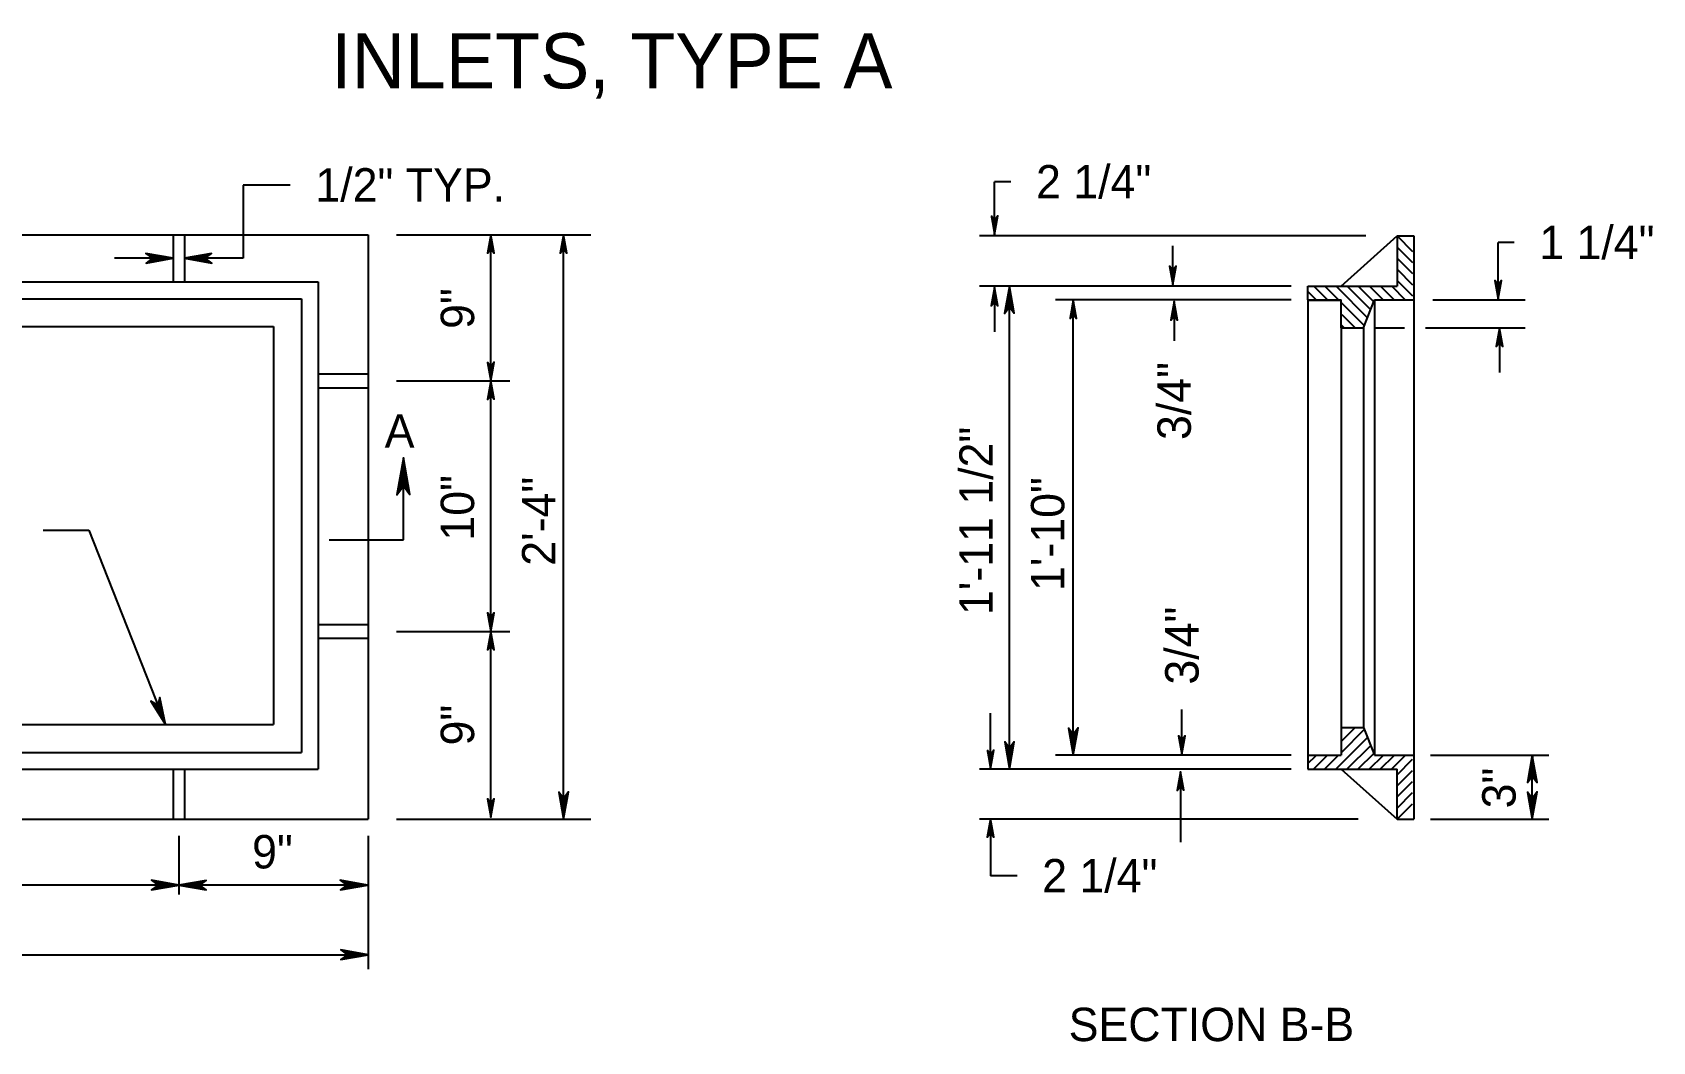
# Model space of a CAD drawing. Extents: x 0.17 to 2.79, y 0.04 to 1.76.
# Drawn here: x 1.554 to 2.072, y 1.096 to 1.419 of the extents above; entities that cross this region are included whole.
import ezdxf

# ---------------------------------------------------------------- set-up
doc = ezdxf.new("R2010")
doc.units = 0
doc.layers.add('Plan Prop Drainage Structure', color=7, linetype='Continuous')
doc.layers.add('Plan Prop DrainageStructure text', color=7, linetype='Continuous')

msp = doc.modelspace()

# ---------------------------------------------------------------- linework, layer by layer
at = {"layer": 'Plan Prop Drainage Structure'}
for p, q in [((1.3011, 1.35381), (1.6611, 1.35381)), ((1.59873, 1.35381), (1.59873, 1.33867)), ((1.60229, 1.35381), (1.60229, 1.33867)), ((1.6611, 1.35381), (1.6611, 1.16669)), ((1.97255, 1.33738), (1.99042, 1.35342)), ((1.99042, 1.35342), (1.99577, 1.35342)), ((1.99042, 1.35342), (1.99042, 1.33738)), ((1.99042, 1.35342), (1.99537, 1.34847)), ((1.99042, 1.34986), (1.99537, 1.34491)), ((1.99577, 1.35342), (1.99577, 1.16669)), ((1.99042, 1.34629), (1.99537, 1.34134)), ((1.31714, 1.33867), (1.64506, 1.33867)), ((1.64506, 1.33867), (1.64506, 1.18272)), ((1.99042, 1.34273), (1.99537, 1.33778)), ((1.99042, 1.33917), (1.99537, 1.33421)), ((1.32249, 1.33332), (1.63972, 1.33332)), ((1.63972, 1.33332), (1.63972, 1.18807)), ((1.96185, 1.33738), (1.99042, 1.33738)), ((1.96185, 1.33293), (1.96185, 1.33738)), ((1.96185, 1.33293), (1.96542, 1.33293)), ((1.96185, 1.33293), (1.96506, 1.33293)), ((1.96185, 1.33293), (1.97255, 1.33293)), ((1.96185, 1.33293), (1.96185, 1.18718)), ((1.96185, 1.33293), (1.97255, 1.33293)), ((1.96185, 1.33289), (1.97255, 1.33289)), ((1.9619, 1.3356), (1.96443, 1.33308)), ((1.96386, 1.33721), (1.96823, 1.33284)), ((1.96743, 1.33721), (1.97158, 1.33305)), ((1.97099, 1.33721), (1.98096, 1.32724)), ((1.97255, 1.32402), (1.97255, 1.33293)), ((1.97456, 1.33721), (1.98183, 1.32993)), ((1.97812, 1.33721), (1.983, 1.33233)), ((1.97967, 1.32402), (1.98324, 1.33293)), ((1.98168, 1.33721), (1.98582, 1.33308)), ((1.9832, 1.33293), (1.99577, 1.33293)), ((1.98324, 1.33293), (1.98324, 1.18718)), ((1.98525, 1.33721), (1.98938, 1.33308)), ((1.98881, 1.33721), (1.99294, 1.33308)), ((1.97247, 1.33216), (1.97982, 1.32482)), ((1.97278, 1.32829), (1.97682, 1.32425)), ((1.3314, 1.32441), (1.63081, 1.32441)), ((1.63081, 1.32441), (1.63081, 1.19698)), ((1.97255, 1.32402), (1.97967, 1.32402)), ((1.97255, 1.32402), (1.97255, 1.19609)), ((1.97264, 1.32487), (1.97326, 1.32424)), ((1.97967, 1.32402), (1.97967, 1.19609)), ((1.98309, 1.32402), (1.99278, 1.32402)), ((1.64506, 1.30926), (1.6611, 1.30926)), ((1.64506, 1.3048), (1.6611, 1.3048)), ((1.64506, 1.22906), (1.6611, 1.22906)), ((1.64506, 1.22461), (1.6611, 1.22461)), ((1.33212, 1.19698), (1.63081, 1.19698)), ((1.97099, 1.1829), (1.98096, 1.19287)), ((1.97255, 1.19609), (1.97255, 1.18718)), ((1.97255, 1.19609), (1.97967, 1.19609)), ((1.97269, 1.19173), (1.97705, 1.19609)), ((1.97271, 1.18818), (1.97994, 1.19542)), ((1.97967, 1.19609), (1.98324, 1.18718)), ((1.32249, 1.18807), (1.63972, 1.18807)), ((1.97456, 1.1829), (1.98198, 1.19033)), ((1.97812, 1.1829), (1.983, 1.18778)), ((1.31714, 1.18272), (1.64506, 1.18272)), ((1.59873, 1.18272), (1.59873, 1.16669)), ((1.60229, 1.18272), (1.60229, 1.16669)), ((1.96185, 1.18724), (1.96185, 1.18272)), ((1.96185, 1.18722), (1.97255, 1.18722)), ((1.96185, 1.18718), (1.97255, 1.18718)), ((1.96185, 1.18718), (1.97255, 1.18718)), ((1.96185, 1.18272), (1.99042, 1.18272)), ((1.9619, 1.1845), (1.96443, 1.18703)), ((1.96386, 1.1829), (1.96799, 1.18703)), ((1.96743, 1.1829), (1.97158, 1.18706)), ((1.97255, 1.18272), (1.99042, 1.16669)), ((1.98168, 1.1829), (1.98582, 1.18703)), ((1.98324, 1.18718), (1.99577, 1.18718)), ((1.98525, 1.1829), (1.98938, 1.18703)), ((1.98881, 1.1829), (1.99294, 1.18703)), ((1.99042, 1.18094), (1.99537, 1.18589)), ((1.99042, 1.16669), (1.99042, 1.18272)), ((1.99042, 1.17738), (1.99537, 1.18233)), ((1.99042, 1.17381), (1.99537, 1.17877)), ((1.99042, 1.17025), (1.99537, 1.1752)), ((1.99042, 1.16669), (1.99537, 1.17164)), ((1.3011, 1.16669), (1.6611, 1.16669)), ((1.99042, 1.16669), (1.99577, 1.16669))]:
    msp.add_line(p, q, dxfattribs=at)
at = {"layer": 'Plan Prop DrainageStructure text'}
for p, q in [((1.63617, 1.36966), (1.62107, 1.36966)), ((1.62107, 1.36966), (1.62107, 1.34624)), ((1.8616, 1.35387), (1.8616, 1.37076)), ((1.86685, 1.37076), (1.8616, 1.37076)), ((1.6702, 1.35381), (1.73239, 1.35381)), ((1.70036, 1.30703), (1.70036, 1.35381)), ((1.72363, 1.16669), (1.72363, 1.35381)), ((1.9804, 1.35342), (1.85676, 1.35342)), ((1.91865, 1.33784), (1.91865, 1.35022)), ((2.02275, 1.33323), (2.02275, 1.35133)), ((2.0279, 1.35133), (2.02275, 1.35133)), ((1.59873, 1.34624), (1.57995, 1.34624)), ((1.62107, 1.34624), (1.60229, 1.34624)), ((1.95651, 1.33738), (1.85676, 1.33738)), ((1.8616, 1.33693), (1.8616, 1.32267)), ((1.86637, 1.18272), (1.86637, 1.33738)), ((1.95651, 1.33293), (1.88114, 1.33293)), ((1.88679, 1.18718), (1.88679, 1.33293)), ((2.0019, 1.33293), (2.03141, 1.33293)), ((1.91907, 1.33237), (1.91907, 1.31978)), ((1.99952, 1.32402), (2.03141, 1.32402)), ((2.02319, 1.3239), (2.02319, 1.30964)), ((1.6702, 1.30703), (1.70643, 1.30703)), ((1.70036, 1.22683), (1.70036, 1.30703)), ((1.6724, 1.25617), (1.6724, 1.2824)), ((1.55713, 1.25921), (1.57169, 1.25921)), ((1.57169, 1.25921), (1.5962, 1.19698)), ((1.64865, 1.25617), (1.6724, 1.25617)), ((1.6702, 1.22683), (1.70643, 1.22683)), ((1.70036, 1.1673), (1.70036, 1.22683)), ((1.86031, 1.18283), (1.86031, 1.20066)), ((1.92154, 1.1875), (1.92154, 1.20176)), ((1.95651, 1.18272), (1.85676, 1.18272)), ((1.95651, 1.18718), (1.88114, 1.18718)), ((2.00111, 1.18718), (2.039, 1.18718)), ((2.03371, 1.16669), (2.03371, 1.18718)), ((1.92111, 1.18185), (1.92111, 1.15936)), ((1.86031, 1.16683), (1.86031, 1.1486)), ((1.6702, 1.16669), (1.73239, 1.16669)), ((1.97796, 1.16669), (1.85676, 1.16669)), ((2.00111, 1.16669), (2.039, 1.16669)), ((1.60051, 1.16142), (1.60051, 1.1426)), ((1.6611, 1.16142), (1.6611, 1.11869)), ((1.86881, 1.1486), (1.86031, 1.1486)), ((1.60051, 1.1456), (1.4811, 1.1456)), ((1.66094, 1.1456), (1.60051, 1.1456)), ((1.3011, 1.1233), (1.6611, 1.1233))]:
    msp.add_line(p, q, dxfattribs=at)
for points in [[(1.8616, 1.35387), (1.86264, 1.3598), (1.8616, 1.35838), (1.86057, 1.35977), (1.8616, 1.35387), (1.86159, 1.35426), (1.86257, 1.35963), (1.86158, 1.35827), (1.86065, 1.35953), (1.86157, 1.35447), (1.8616, 1.35467), (1.86241, 1.35927), (1.86158, 1.35824), (1.86078, 1.3593), (1.8616, 1.35476), (1.86157, 1.35496), (1.86229, 1.35898), (1.8616, 1.3582), (1.86087, 1.35899), (1.86157, 1.35553), (1.86157, 1.35587), (1.86214, 1.35868), (1.86161, 1.35813), (1.86102, 1.35872), (1.8616, 1.35593), (1.86161, 1.35624), (1.86198, 1.35836), (1.86157, 1.35795), (1.86116, 1.35839), (1.8616, 1.35653), (1.86163, 1.35683), (1.86187, 1.3581), (1.86158, 1.35789), (1.86127, 1.35824), (1.8616, 1.35699), (1.86179, 1.35782), (1.86157, 1.3577), (1.86134, 1.35806), (1.86157, 1.3572), (1.8617, 1.35774), (1.86152, 1.35751), (1.86142, 1.35777), (1.86158, 1.35751), (1.86161, 1.35765)], [(1.70036, 1.35381), (1.69931, 1.34789), (1.70036, 1.3493), (1.70139, 1.34792), (1.70036, 1.35381), (1.70037, 1.35342), (1.69939, 1.34805), (1.70038, 1.34941), (1.70131, 1.34816), (1.70039, 1.35321), (1.70036, 1.35301), (1.69954, 1.34841), (1.70037, 1.34944), (1.70118, 1.34838), (1.70036, 1.35292), (1.70039, 1.35272), (1.69967, 1.3487), (1.70036, 1.34948), (1.70109, 1.34869), (1.70039, 1.35215), (1.70039, 1.35182), (1.69982, 1.349), (1.70035, 1.34955), (1.70094, 1.34896), (1.70036, 1.35176), (1.70034, 1.35144), (1.69998, 1.34932), (1.70039, 1.34973), (1.7008, 1.34929), (1.70036, 1.35115), (1.70033, 1.35085), (1.70009, 1.34958), (1.70038, 1.34979), (1.70069, 1.34944), (1.70036, 1.3507), (1.70016, 1.34987), (1.70039, 1.34999), (1.70062, 1.34962), (1.70039, 1.35049), (1.70026, 1.34994), (1.70044, 1.35017), (1.70054, 1.34991), (1.70038, 1.35017), (1.70035, 1.35003)], [(1.72363, 1.35381), (1.72259, 1.34789), (1.72363, 1.3493), (1.72467, 1.34792), (1.72363, 1.35381), (1.72364, 1.35342), (1.72266, 1.34805), (1.72365, 1.34941), (1.72458, 1.34816), (1.72366, 1.35321), (1.72363, 1.35301), (1.72282, 1.34841), (1.72365, 1.34944), (1.72445, 1.34838), (1.72363, 1.35292), (1.72366, 1.35272), (1.72294, 1.3487), (1.72363, 1.34948), (1.72436, 1.34869), (1.72366, 1.35215), (1.72366, 1.35182), (1.72309, 1.349), (1.72362, 1.34955), (1.72421, 1.34896), (1.72363, 1.35176), (1.72361, 1.35144), (1.72325, 1.34932), (1.72366, 1.34973), (1.72407, 1.34929), (1.72363, 1.35115), (1.7236, 1.35085), (1.72336, 1.34958), (1.72365, 1.34979), (1.72396, 1.34944), (1.72363, 1.3507), (1.72344, 1.34987), (1.72366, 1.34999), (1.72389, 1.34962), (1.72366, 1.35049), (1.72353, 1.34994), (1.72371, 1.35017), (1.72381, 1.34991), (1.72365, 1.35017), (1.72362, 1.35003)], [(1.59873, 1.34624), (1.58997, 1.34779), (1.59206, 1.34624), (1.59002, 1.34472), (1.59873, 1.34624), (1.59815, 1.34622), (1.59022, 1.34767), (1.59223, 1.34622), (1.59037, 1.34484), (1.59783, 1.3462), (1.59754, 1.34624), (1.59075, 1.34745), (1.59227, 1.34622), (1.59071, 1.34503), (1.59741, 1.34624), (1.59712, 1.3462), (1.59118, 1.34727), (1.59233, 1.34624), (1.59116, 1.34517), (1.59627, 1.3462), (1.59578, 1.3462), (1.59162, 1.34705), (1.59243, 1.34626), (1.59156, 1.34539), (1.59569, 1.34624), (1.59522, 1.34627), (1.5921, 1.3468), (1.5927, 1.3462), (1.59204, 1.3456), (1.59479, 1.34624), (1.59435, 1.34628), (1.59247, 1.34664), (1.59278, 1.34622), (1.59227, 1.34575), (1.59412, 1.34624), (1.5929, 1.34653), (1.59307, 1.3462), (1.59254, 1.34586), (1.59381, 1.3462), (1.59301, 1.3464), (1.59335, 1.34613), (1.59296, 1.34597), (1.59335, 1.34622), (1.59314, 1.34626)], [(1.60229, 1.34624), (1.61105, 1.34469), (1.60895, 1.34624), (1.611, 1.34776), (1.60229, 1.34624), (1.60287, 1.34626), (1.6108, 1.34481), (1.60879, 1.34626), (1.61065, 1.34764), (1.60319, 1.34628), (1.60348, 1.34624), (1.61027, 1.34503), (1.60875, 1.34626), (1.61031, 1.34745), (1.60361, 1.34624), (1.6039, 1.34628), (1.60984, 1.34521), (1.60868, 1.34624), (1.60986, 1.34731), (1.60475, 1.34628), (1.60524, 1.34628), (1.6094, 1.34543), (1.60859, 1.34621), (1.60946, 1.34708), (1.60533, 1.34624), (1.6058, 1.34621), (1.60892, 1.34568), (1.60832, 1.34628), (1.60897, 1.34688), (1.60623, 1.34624), (1.60667, 1.3462), (1.60854, 1.34584), (1.60824, 1.34626), (1.60875, 1.34673), (1.6069, 1.34624), (1.60812, 1.34595), (1.60794, 1.34628), (1.60848, 1.34662), (1.6072, 1.34628), (1.60801, 1.34608), (1.60767, 1.34635), (1.60806, 1.3465), (1.60767, 1.34626), (1.60787, 1.34621)], [(1.91865, 1.33784), (1.91969, 1.34377), (1.91865, 1.34236), (1.91761, 1.34374), (1.91865, 1.33784), (1.91864, 1.33824), (1.91962, 1.3436), (1.91863, 1.34224), (1.91769, 1.3435), (1.91862, 1.33845), (1.91865, 1.33865), (1.91946, 1.34324), (1.91863, 1.34221), (1.91783, 1.34327), (1.91865, 1.33874), (1.91862, 1.33893), (1.91934, 1.34295), (1.91865, 1.34217), (1.91792, 1.34297), (1.91862, 1.33951), (1.91862, 1.33984), (1.91919, 1.34266), (1.91866, 1.34211), (1.91807, 1.3427), (1.91865, 1.3399), (1.91866, 1.34022), (1.91903, 1.34233), (1.91862, 1.34193), (1.91821, 1.34237), (1.91865, 1.34051), (1.91868, 1.34081), (1.91892, 1.34208), (1.91863, 1.34187), (1.91832, 1.34221), (1.91865, 1.34096), (1.91884, 1.34179), (1.91862, 1.34167), (1.91839, 1.34203), (1.91862, 1.34117), (1.91875, 1.34171), (1.91857, 1.34149), (1.91847, 1.34175), (1.91863, 1.34149), (1.91866, 1.34162)], [(2.02275, 1.33323), (2.0238, 1.33916), (2.02275, 1.33775), (2.02172, 1.33913), (2.02275, 1.33323), (2.02274, 1.33363), (2.02372, 1.339), (2.02274, 1.33764), (2.0218, 1.33889), (2.02272, 1.33384), (2.02275, 1.33404), (2.02357, 1.33864), (2.02274, 1.33761), (2.02194, 1.33867), (2.02275, 1.33413), (2.02272, 1.33433), (2.02345, 1.33835), (2.02275, 1.33756), (2.02203, 1.33836), (2.02272, 1.3349), (2.02272, 1.33523), (2.0233, 1.33805), (2.02277, 1.3375), (2.02218, 1.33809), (2.02275, 1.33529), (2.02277, 1.33561), (2.02313, 1.33773), (2.02272, 1.33732), (2.02232, 1.33776), (2.02275, 1.3359), (2.02278, 1.3362), (2.02303, 1.33747), (2.02274, 1.33726), (2.02242, 1.33761), (2.02275, 1.33635), (2.02295, 1.33718), (2.02272, 1.33706), (2.0225, 1.33743), (2.02272, 1.33656), (2.02286, 1.33711), (2.02268, 1.33688), (2.02257, 1.33714), (2.02274, 1.33688), (2.02277, 1.33702)], [(1.8616, 1.33693), (1.86055, 1.331), (1.8616, 1.33241), (1.86263, 1.33103), (1.8616, 1.33693), (1.86161, 1.33653), (1.86063, 1.33116), (1.86161, 1.33253), (1.86255, 1.33127), (1.86163, 1.33632), (1.8616, 1.33612), (1.86078, 1.33152), (1.86161, 1.33256), (1.86241, 1.33149), (1.8616, 1.33603), (1.86163, 1.33584), (1.8609, 1.33182), (1.8616, 1.3326), (1.86232, 1.3318), (1.86163, 1.33526), (1.86163, 1.33493), (1.86105, 1.33211), (1.86158, 1.33266), (1.86217, 1.33207), (1.8616, 1.33487), (1.86158, 1.33455), (1.86122, 1.33244), (1.86163, 1.33284), (1.86203, 1.3324), (1.8616, 1.33426), (1.86157, 1.33396), (1.86132, 1.33269), (1.86161, 1.3329), (1.86192, 1.33256), (1.8616, 1.33381), (1.8614, 1.33298), (1.86163, 1.3331), (1.86185, 1.33274), (1.86163, 1.3336), (1.86149, 1.33306), (1.86167, 1.33328), (1.86178, 1.33302), (1.86161, 1.33328), (1.86158, 1.33315)], [(1.86637, 1.33738), (1.86482, 1.32863), (1.86637, 1.33072), (1.86789, 1.32867), (1.86637, 1.33738), (1.86638, 1.3368), (1.86493, 1.32887), (1.86638, 1.33088), (1.86777, 1.32903), (1.86641, 1.33649), (1.86637, 1.3362), (1.86516, 1.3294), (1.86638, 1.33093), (1.86757, 1.32936), (1.86636, 1.33606), (1.86641, 1.33577), (1.86534, 1.32984), (1.86636, 1.33099), (1.86743, 1.32981), (1.86641, 1.33493), (1.86641, 1.33443), (1.86556, 1.33028), (1.86634, 1.33108), (1.86721, 1.33021), (1.86637, 1.33434), (1.86634, 1.33388), (1.8658, 1.33075), (1.86641, 1.33135), (1.86701, 1.3307), (1.86637, 1.33345), (1.86632, 1.33301), (1.86596, 1.33113), (1.86638, 1.33144), (1.86685, 1.33093), (1.86636, 1.33278), (1.86607, 1.33155), (1.86641, 1.33173), (1.86674, 1.33119), (1.86641, 1.33247), (1.86621, 1.33167), (1.86647, 1.332), (1.86663, 1.33162), (1.86638, 1.332), (1.86634, 1.3318)], [(1.88679, 1.33293), (1.88574, 1.327), (1.88679, 1.32841), (1.88782, 1.32703), (1.88679, 1.33293), (1.8868, 1.33253), (1.88582, 1.32717), (1.8868, 1.32853), (1.88774, 1.32727), (1.88682, 1.33232), (1.88679, 1.33212), (1.88597, 1.32752), (1.8868, 1.32856), (1.88761, 1.3275), (1.88679, 1.33203), (1.88682, 1.33184), (1.88609, 1.32782), (1.88679, 1.3286), (1.88751, 1.3278), (1.88682, 1.33126), (1.88682, 1.33093), (1.88624, 1.32812), (1.88677, 1.32866), (1.88736, 1.32807), (1.88679, 1.33087), (1.88677, 1.33055), (1.88641, 1.32844), (1.88682, 1.32884), (1.88723, 1.3284), (1.88679, 1.33026), (1.88676, 1.32996), (1.88652, 1.32869), (1.8868, 1.3289), (1.88712, 1.32856), (1.88679, 1.32981), (1.88659, 1.32898), (1.88682, 1.3291), (1.88705, 1.32874), (1.88682, 1.3296), (1.88668, 1.32906), (1.88686, 1.32928), (1.88697, 1.32902), (1.8868, 1.32928), (1.88677, 1.32915)], [(1.91907, 1.33237), (1.91802, 1.32644), (1.91907, 1.32785), (1.9201, 1.32647), (1.91907, 1.33237), (1.91908, 1.33197), (1.9181, 1.3266), (1.91908, 1.32797), (1.92002, 1.32671), (1.9191, 1.33176), (1.91907, 1.33156), (1.91825, 1.32696), (1.91908, 1.328), (1.91988, 1.32694), (1.91907, 1.33147), (1.9191, 1.33128), (1.91837, 1.32726), (1.91907, 1.32804), (1.91979, 1.32724), (1.9191, 1.3307), (1.9191, 1.33037), (1.91852, 1.32755), (1.91905, 1.3281), (1.91964, 1.32751), (1.91907, 1.33031), (1.91905, 1.32999), (1.91869, 1.32788), (1.9191, 1.32828), (1.9195, 1.32784), (1.91907, 1.3297), (1.91904, 1.3294), (1.91879, 1.32813), (1.91908, 1.32834), (1.9194, 1.32799), (1.91907, 1.32925), (1.91887, 1.32842), (1.9191, 1.32854), (1.91932, 1.32818), (1.9191, 1.32904), (1.91896, 1.3285), (1.91914, 1.32872), (1.91925, 1.32846), (1.91908, 1.32872), (1.91905, 1.32859)], [(2.02319, 1.3239), (2.02214, 1.31797), (2.02319, 1.31938), (2.02422, 1.318), (2.02319, 1.3239), (2.0232, 1.3235), (2.02222, 1.31813), (2.0232, 1.31949), (2.02414, 1.31824), (2.02322, 1.32329), (2.02319, 1.32309), (2.02237, 1.31849), (2.0232, 1.31952), (2.024, 1.31846), (2.02319, 1.323), (2.02322, 1.32281), (2.02249, 1.31878), (2.02319, 1.31957), (2.02391, 1.31877), (2.02322, 1.32223), (2.02322, 1.3219), (2.02264, 1.31908), (2.02317, 1.31963), (2.02376, 1.31904), (2.02319, 1.32184), (2.02317, 1.32152), (2.02281, 1.31941), (2.02322, 1.31981), (2.02362, 1.31937), (2.02319, 1.32123), (2.02316, 1.32093), (2.02291, 1.31966), (2.0232, 1.31987), (2.02352, 1.31952), (2.02319, 1.32078), (2.02299, 1.31995), (2.02322, 1.32007), (2.02344, 1.3197), (2.02322, 1.32057), (2.02308, 1.32002), (2.02326, 1.32025), (2.02337, 1.31999), (2.0232, 1.32025), (2.02317, 1.32011)], [(1.70036, 1.30703), (1.70141, 1.31296), (1.70036, 1.31154), (1.69933, 1.31293), (1.70036, 1.30703), (1.70035, 1.30743), (1.70133, 1.31279), (1.70035, 1.31143), (1.69941, 1.31269), (1.70033, 1.30764), (1.70036, 1.30784), (1.70118, 1.31243), (1.70035, 1.3114), (1.69955, 1.31246), (1.70036, 1.30793), (1.70033, 1.30812), (1.70106, 1.31214), (1.70036, 1.31136), (1.69964, 1.31216), (1.70033, 1.3087), (1.70033, 1.30903), (1.70091, 1.31184), (1.70038, 1.3113), (1.69979, 1.31189), (1.70036, 1.30909), (1.70038, 1.30941), (1.70074, 1.31152), (1.70033, 1.31112), (1.69993, 1.31156), (1.70036, 1.3097), (1.70039, 1.31), (1.70064, 1.31127), (1.70035, 1.31106), (1.70003, 1.3114), (1.70036, 1.31015), (1.70056, 1.31098), (1.70033, 1.31086), (1.70011, 1.31122), (1.70033, 1.31036), (1.70047, 1.3109), (1.70029, 1.31067), (1.70018, 1.31094), (1.70035, 1.31068), (1.70038, 1.31081)], [(1.70036, 1.30703), (1.69931, 1.3011), (1.70036, 1.30252), (1.70139, 1.30114), (1.70036, 1.30703), (1.70037, 1.30664), (1.69939, 1.30127), (1.70038, 1.30263), (1.70131, 1.30137), (1.70039, 1.30643), (1.70036, 1.30623), (1.69954, 1.30163), (1.70037, 1.30266), (1.70118, 1.3016), (1.70036, 1.30614), (1.70039, 1.30594), (1.69967, 1.30192), (1.70036, 1.3027), (1.70109, 1.3019), (1.70039, 1.30537), (1.70039, 1.30503), (1.69982, 1.30222), (1.70035, 1.30277), (1.70094, 1.30218), (1.70036, 1.30497), (1.70034, 1.30466), (1.69998, 1.30254), (1.70039, 1.30295), (1.7008, 1.30251), (1.70036, 1.30437), (1.70033, 1.30407), (1.70009, 1.3028), (1.70038, 1.30301), (1.70069, 1.30266), (1.70036, 1.30391), (1.70016, 1.30308), (1.70039, 1.3032), (1.70062, 1.30284), (1.70039, 1.30371), (1.70026, 1.30316), (1.70044, 1.30339), (1.70054, 1.30313), (1.70038, 1.30339), (1.70035, 1.30325)], [(1.6724, 1.2824), (1.6703, 1.27055), (1.6724, 1.27338), (1.67446, 1.27061), (1.6724, 1.2824), (1.67242, 1.28162), (1.67046, 1.27088), (1.67242, 1.2736), (1.6743, 1.27109), (1.67246, 1.28119), (1.6724, 1.2808), (1.67076, 1.2716), (1.67242, 1.27366), (1.67403, 1.27154), (1.67239, 1.28062), (1.67246, 1.28022), (1.671, 1.27218), (1.67239, 1.27375), (1.67384, 1.27215), (1.67246, 1.27908), (1.67246, 1.27841), (1.6713, 1.27278), (1.67236, 1.27387), (1.67354, 1.2727), (1.6724, 1.27829), (1.67236, 1.27766), (1.67163, 1.27342), (1.67246, 1.27424), (1.67327, 1.27336), (1.6724, 1.27708), (1.67234, 1.27648), (1.67185, 1.27393), (1.67242, 1.27435), (1.67305, 1.27366), (1.67239, 1.27617), (1.672, 1.27451), (1.67246, 1.27475), (1.67291, 1.27402), (1.67246, 1.27575), (1.67218, 1.27466), (1.67254, 1.27512), (1.67276, 1.2746), (1.67242, 1.27512), (1.67236, 1.27484)], [(1.70036, 1.22683), (1.70141, 1.23276), (1.70036, 1.23135), (1.69933, 1.23273), (1.70036, 1.22683), (1.70035, 1.22723), (1.70133, 1.2326), (1.70035, 1.23124), (1.69941, 1.23249), (1.70033, 1.22744), (1.70036, 1.22764), (1.70118, 1.23224), (1.70035, 1.2312), (1.69955, 1.23227), (1.70036, 1.22773), (1.70033, 1.22792), (1.70106, 1.23194), (1.70036, 1.23116), (1.69964, 1.23196), (1.70033, 1.2285), (1.70033, 1.22883), (1.70091, 1.23165), (1.70038, 1.2311), (1.69979, 1.23169), (1.70036, 1.22889), (1.70038, 1.22921), (1.70074, 1.23132), (1.70033, 1.23092), (1.69993, 1.23136), (1.70036, 1.2295), (1.70039, 1.2298), (1.70064, 1.23107), (1.70035, 1.23086), (1.70003, 1.2312), (1.70036, 1.22995), (1.70056, 1.23078), (1.70033, 1.23066), (1.70011, 1.23103), (1.70033, 1.23016), (1.70047, 1.2307), (1.70029, 1.23048), (1.70018, 1.23074), (1.70035, 1.23048), (1.70038, 1.23061)], [(1.70036, 1.22683), (1.69931, 1.22091), (1.70036, 1.22232), (1.70139, 1.22094), (1.70036, 1.22683), (1.70037, 1.22644), (1.69939, 1.22107), (1.70038, 1.22243), (1.70131, 1.22118), (1.70039, 1.22623), (1.70036, 1.22603), (1.69954, 1.22143), (1.70037, 1.22246), (1.70118, 1.2214), (1.70036, 1.22594), (1.70039, 1.22574), (1.69967, 1.22172), (1.70036, 1.22251), (1.70109, 1.22171), (1.70039, 1.22517), (1.70039, 1.22483), (1.69982, 1.22202), (1.70035, 1.22257), (1.70094, 1.22198), (1.70036, 1.22478), (1.70034, 1.22446), (1.69998, 1.22234), (1.70039, 1.22275), (1.7008, 1.22231), (1.70036, 1.22417), (1.70033, 1.22387), (1.70009, 1.2226), (1.70038, 1.22281), (1.70069, 1.22246), (1.70036, 1.22371), (1.70016, 1.22289), (1.70039, 1.22301), (1.70062, 1.22264), (1.70039, 1.22351), (1.70026, 1.22296), (1.70044, 1.22319), (1.70054, 1.22293), (1.70038, 1.22319), (1.70035, 1.22305)], [(1.5962, 1.19698), (1.59443, 1.2057), (1.59376, 1.20318), (1.59159, 1.20453), (1.5962, 1.19698), (1.59597, 1.19752), (1.59442, 1.20543), (1.5938, 1.20302), (1.59183, 1.20424), (1.59583, 1.1978), (1.59577, 1.19809), (1.5944, 1.20485), (1.59382, 1.20298), (1.59214, 1.204), (1.59572, 1.19821), (1.59557, 1.19847), (1.59439, 1.20438), (1.59386, 1.20293), (1.59243, 1.20364), (1.59526, 1.19925), (1.59508, 1.19971), (1.59435, 1.20389), (1.59392, 1.20285), (1.59279, 1.20334), (1.59509, 1.19981), (1.59494, 1.20025), (1.59429, 1.20336), (1.59395, 1.20258), (1.59315, 1.20296), (1.59476, 1.20064), (1.59464, 1.20107), (1.59428, 1.20295), (1.59401, 1.20251), (1.59338, 1.20281), (1.59451, 1.20127), (1.59434, 1.20251), (1.59409, 1.20223), (1.59358, 1.2026), (1.59436, 1.20154), (1.59425, 1.20236), (1.59413, 1.20195), (1.59384, 1.20225), (1.59421, 1.20198), (1.59418, 1.20219)], [(1.88679, 1.18718), (1.88834, 1.19593), (1.88679, 1.19384), (1.88527, 1.19589), (1.88679, 1.18718), (1.88677, 1.18776), (1.88822, 1.19569), (1.88677, 1.19368), (1.88539, 1.19554), (1.88675, 1.18807), (1.88679, 1.18837), (1.888, 1.19516), (1.88677, 1.19363), (1.88558, 1.1952), (1.88679, 1.1885), (1.88675, 1.18879), (1.88782, 1.19473), (1.88679, 1.19357), (1.88572, 1.19475), (1.88675, 1.18964), (1.88675, 1.19013), (1.8876, 1.19429), (1.88682, 1.19348), (1.88595, 1.19435), (1.88679, 1.19022), (1.88682, 1.19068), (1.88735, 1.19381), (1.88675, 1.19321), (1.88615, 1.19386), (1.88679, 1.19111), (1.88684, 1.19156), (1.88719, 1.19343), (1.88677, 1.19312), (1.8863, 1.19364), (1.88679, 1.19178), (1.88708, 1.19301), (1.88675, 1.19283), (1.88641, 1.19337), (1.88675, 1.19209), (1.88695, 1.1929), (1.88668, 1.19256), (1.88653, 1.19295), (1.88677, 1.19256), (1.88682, 1.19276)], [(1.92154, 1.1875), (1.92259, 1.19343), (1.92154, 1.19201), (1.92051, 1.1934), (1.92154, 1.1875), (1.92153, 1.18789), (1.92251, 1.19326), (1.92153, 1.1919), (1.92059, 1.19316), (1.92151, 1.1881), (1.92154, 1.1883), (1.92236, 1.1929), (1.92153, 1.19187), (1.92072, 1.19293), (1.92154, 1.18839), (1.92151, 1.18859), (1.92224, 1.19261), (1.92154, 1.19183), (1.92082, 1.19263), (1.92151, 1.18916), (1.92151, 1.1895), (1.92209, 1.19231), (1.92156, 1.19176), (1.92097, 1.19235), (1.92154, 1.18956), (1.92156, 1.18987), (1.92192, 1.19199), (1.92151, 1.19158), (1.9211, 1.19202), (1.92154, 1.19016), (1.92157, 1.19046), (1.92181, 1.19173), (1.92153, 1.19152), (1.92121, 1.19187), (1.92154, 1.19062), (1.92174, 1.19145), (1.92151, 1.19133), (1.92128, 1.19169), (1.92151, 1.19083), (1.92165, 1.19137), (1.92147, 1.19114), (1.92136, 1.1914), (1.92153, 1.19114), (1.92156, 1.19128)], [(1.86031, 1.18283), (1.86136, 1.18876), (1.86031, 1.18735), (1.85928, 1.18873), (1.86031, 1.18283), (1.8603, 1.18323), (1.86128, 1.1886), (1.8603, 1.18723), (1.85936, 1.18849), (1.86028, 1.18344), (1.86031, 1.18364), (1.86112, 1.18824), (1.8603, 1.1872), (1.85949, 1.18827), (1.86031, 1.18373), (1.86028, 1.18392), (1.861, 1.18795), (1.86031, 1.18716), (1.85959, 1.18796), (1.86028, 1.1845), (1.86028, 1.18483), (1.86085, 1.18765), (1.86032, 1.1871), (1.85973, 1.18769), (1.86031, 1.18489), (1.86033, 1.18521), (1.86069, 1.18732), (1.86028, 1.18692), (1.85987, 1.18736), (1.86031, 1.1855), (1.86034, 1.1858), (1.86058, 1.18707), (1.8603, 1.18686), (1.85998, 1.1872), (1.86031, 1.18595), (1.8605, 1.18678), (1.86028, 1.18666), (1.86005, 1.18702), (1.86028, 1.18616), (1.86041, 1.1867), (1.86023, 1.18648), (1.86013, 1.18674), (1.8603, 1.18648), (1.86032, 1.18661)], [(1.86637, 1.18272), (1.86791, 1.19148), (1.86637, 1.18939), (1.86484, 1.19143), (1.86637, 1.18272), (1.86635, 1.18331), (1.8678, 1.19123), (1.86635, 1.18922), (1.86496, 1.19108), (1.86632, 1.18362), (1.86637, 1.18391), (1.86757, 1.1907), (1.86635, 1.18918), (1.86516, 1.19075), (1.86637, 1.18404), (1.86632, 1.18434), (1.86739, 1.19027), (1.86637, 1.18912), (1.8653, 1.1903), (1.86632, 1.18518), (1.86632, 1.18567), (1.86717, 1.18983), (1.86639, 1.18902), (1.86552, 1.18989), (1.86637, 1.18576), (1.86639, 1.18623), (1.86693, 1.18936), (1.86632, 1.18875), (1.86572, 1.18941), (1.86637, 1.18666), (1.86641, 1.1871), (1.86677, 1.18898), (1.86635, 1.18867), (1.86588, 1.18918), (1.86637, 1.18733), (1.86666, 1.18855), (1.86632, 1.18838), (1.86599, 1.18891), (1.86632, 1.18764), (1.86652, 1.18844), (1.86626, 1.1881), (1.8661, 1.18849), (1.86635, 1.18811), (1.86639, 1.18831)], [(2.03371, 1.18718), (2.03216, 1.17842), (2.03371, 1.18052), (2.03523, 1.17847), (2.03371, 1.18718), (2.03372, 1.1866), (2.03228, 1.17867), (2.03373, 1.18068), (2.03511, 1.17882), (2.03375, 1.18628), (2.03371, 1.18599), (2.0325, 1.1792), (2.03373, 1.18073), (2.03491, 1.17916), (2.03371, 1.18586), (2.03375, 1.18557), (2.03268, 1.17963), (2.03371, 1.18079), (2.03478, 1.17961), (2.03375, 1.18472), (2.03375, 1.18423), (2.0329, 1.18007), (2.03368, 1.18088), (2.03455, 1.18001), (2.03371, 1.18414), (2.03368, 1.18367), (2.03315, 1.18055), (2.03375, 1.18115), (2.03435, 1.1805), (2.03371, 1.18324), (2.03366, 1.1828), (2.03331, 1.18093), (2.03373, 1.18124), (2.03419, 1.18072), (2.03371, 1.18258), (2.03342, 1.18135), (2.03375, 1.18153), (2.03409, 1.18099), (2.03375, 1.18227), (2.03355, 1.18146), (2.03382, 1.1818), (2.03397, 1.18141), (2.03373, 1.1818), (2.03368, 1.1816)], [(1.92111, 1.18185), (1.92006, 1.17592), (1.92111, 1.17734), (1.92214, 1.17596), (1.92111, 1.18185), (1.92112, 1.18146), (1.92014, 1.17609), (1.92112, 1.17745), (1.92206, 1.17619), (1.92114, 1.18125), (1.92111, 1.18105), (1.92029, 1.17645), (1.92112, 1.17748), (1.92192, 1.17642), (1.92111, 1.18096), (1.92114, 1.18076), (1.92041, 1.17674), (1.92111, 1.17752), (1.92183, 1.17673), (1.92114, 1.18019), (1.92114, 1.17985), (1.92056, 1.17704), (1.92109, 1.17759), (1.92168, 1.177), (1.92111, 1.17979), (1.92109, 1.17948), (1.92073, 1.17736), (1.92114, 1.17777), (1.92154, 1.17733), (1.92111, 1.17919), (1.92108, 1.17889), (1.92083, 1.17762), (1.92112, 1.17783), (1.92144, 1.17748), (1.92111, 1.17873), (1.92091, 1.17791), (1.92114, 1.17802), (1.92136, 1.17766), (1.92114, 1.17852), (1.921, 1.17798), (1.92118, 1.17821), (1.92129, 1.17795), (1.92112, 1.17821), (1.92109, 1.17807)], [(1.70036, 1.1673), (1.70141, 1.17323), (1.70036, 1.17181), (1.69933, 1.1732), (1.70036, 1.1673), (1.70035, 1.1677), (1.70133, 1.17306), (1.70035, 1.1717), (1.69941, 1.17296), (1.70033, 1.16791), (1.70036, 1.16811), (1.70118, 1.1727), (1.70035, 1.17167), (1.69955, 1.17273), (1.70036, 1.1682), (1.70033, 1.16839), (1.70106, 1.17241), (1.70036, 1.17163), (1.69964, 1.17243), (1.70033, 1.16897), (1.70033, 1.1693), (1.70091, 1.17211), (1.70038, 1.17157), (1.69979, 1.17216), (1.70036, 1.16936), (1.70038, 1.16968), (1.70074, 1.17179), (1.70033, 1.17139), (1.69993, 1.17183), (1.70036, 1.16997), (1.70039, 1.17027), (1.70064, 1.17154), (1.70035, 1.17133), (1.70003, 1.17167), (1.70036, 1.17042), (1.70056, 1.17125), (1.70033, 1.17113), (1.70011, 1.17149), (1.70033, 1.17063), (1.70047, 1.17117), (1.70029, 1.17095), (1.70018, 1.17121), (1.70035, 1.17095), (1.70038, 1.17108)], [(1.72363, 1.16669), (1.72518, 1.17544), (1.72363, 1.17335), (1.72211, 1.1754), (1.72363, 1.16669), (1.72362, 1.16727), (1.72507, 1.1752), (1.72361, 1.17319), (1.72223, 1.17504), (1.72359, 1.16758), (1.72363, 1.16787), (1.72484, 1.17466), (1.72362, 1.17314), (1.72243, 1.17471), (1.72363, 1.16801), (1.72359, 1.1683), (1.72466, 1.17423), (1.72363, 1.17308), (1.72257, 1.17426), (1.72359, 1.16914), (1.72359, 1.16964), (1.72444, 1.17379), (1.72366, 1.17298), (1.72279, 1.17386), (1.72363, 1.16972), (1.72366, 1.17019), (1.7242, 1.17332), (1.72359, 1.17272), (1.72299, 1.17337), (1.72363, 1.17062), (1.72368, 1.17106), (1.72404, 1.17294), (1.72361, 1.17263), (1.72315, 1.17314), (1.72363, 1.17129), (1.72393, 1.17251), (1.72359, 1.17234), (1.72326, 1.17288), (1.72359, 1.1716), (1.72379, 1.1724), (1.72353, 1.17207), (1.72337, 1.17245), (1.72361, 1.17207), (1.72366, 1.17227)], [(2.03371, 1.16669), (2.03526, 1.17544), (2.03371, 1.17335), (2.03218, 1.1754), (2.03371, 1.16669), (2.03369, 1.16727), (2.03514, 1.1752), (2.03369, 1.17319), (2.03231, 1.17504), (2.03366, 1.16758), (2.03371, 1.16787), (2.03492, 1.17466), (2.03369, 1.17314), (2.0325, 1.17471), (2.03371, 1.16801), (2.03366, 1.1683), (2.03474, 1.17423), (2.03371, 1.17308), (2.03264, 1.17426), (2.03366, 1.16914), (2.03366, 1.16964), (2.03452, 1.17379), (2.03373, 1.17298), (2.03286, 1.17386), (2.03371, 1.16972), (2.03374, 1.17019), (2.03427, 1.17332), (2.03366, 1.17272), (2.03306, 1.17337), (2.03371, 1.17062), (2.03375, 1.17106), (2.03411, 1.17294), (2.03369, 1.17263), (2.03322, 1.17314), (2.03371, 1.17129), (2.034, 1.17251), (2.03366, 1.17234), (2.03333, 1.17288), (2.03366, 1.1716), (2.03386, 1.1724), (2.0336, 1.17207), (2.03344, 1.17245), (2.03369, 1.17207), (2.03373, 1.17227)], [(1.86031, 1.16683), (1.85926, 1.1609), (1.86031, 1.16232), (1.86134, 1.16093), (1.86031, 1.16683), (1.86032, 1.16643), (1.85934, 1.16107), (1.86032, 1.16243), (1.86126, 1.16117), (1.86034, 1.16622), (1.86031, 1.16602), (1.85949, 1.16142), (1.86032, 1.16246), (1.86112, 1.1614), (1.86031, 1.16593), (1.86034, 1.16574), (1.85961, 1.16172), (1.86031, 1.1625), (1.86103, 1.1617), (1.86034, 1.16516), (1.86034, 1.16483), (1.85976, 1.16202), (1.86029, 1.16256), (1.86088, 1.16197), (1.86031, 1.16477), (1.86029, 1.16445), (1.85993, 1.16234), (1.86034, 1.16274), (1.86074, 1.1623), (1.86031, 1.16416), (1.86028, 1.16386), (1.86003, 1.16259), (1.86032, 1.1628), (1.86064, 1.16246), (1.86031, 1.16371), (1.86011, 1.16288), (1.86034, 1.163), (1.86056, 1.16264), (1.86034, 1.1635), (1.8602, 1.16296), (1.86038, 1.16318), (1.86049, 1.16292), (1.86032, 1.16318), (1.86029, 1.16305)], [(1.60051, 1.1456), (1.59175, 1.14714), (1.59385, 1.1456), (1.5918, 1.14407), (1.60051, 1.1456), (1.59993, 1.14558), (1.592, 1.14703), (1.59401, 1.14558), (1.59215, 1.14419), (1.59961, 1.14555), (1.59932, 1.1456), (1.59253, 1.1468), (1.59405, 1.14558), (1.59249, 1.14439), (1.59919, 1.1456), (1.5989, 1.14555), (1.59296, 1.14663), (1.59412, 1.1456), (1.59294, 1.14453), (1.59805, 1.14555), (1.59756, 1.14555), (1.5934, 1.1464), (1.59421, 1.14562), (1.59334, 1.14475), (1.59747, 1.1456), (1.597, 1.14562), (1.59388, 1.14616), (1.59448, 1.14555), (1.59383, 1.14495), (1.59657, 1.1456), (1.59613, 1.14564), (1.59426, 1.146), (1.59457, 1.14558), (1.59405, 1.14511), (1.5959, 1.1456), (1.59468, 1.14589), (1.59486, 1.14555), (1.59432, 1.14522), (1.5956, 1.14555), (1.59479, 1.14575), (1.59513, 1.14549), (1.59474, 1.14533), (1.59513, 1.14558), (1.59493, 1.14562)], [(1.60051, 1.1456), (1.60926, 1.14405), (1.60717, 1.1456), (1.60922, 1.14712), (1.60051, 1.1456), (1.60109, 1.14561), (1.60902, 1.14416), (1.60701, 1.14562), (1.60887, 1.147), (1.6014, 1.14564), (1.6017, 1.1456), (1.60849, 1.14439), (1.60696, 1.14561), (1.60853, 1.1468), (1.60183, 1.1456), (1.60212, 1.14564), (1.60806, 1.14457), (1.6069, 1.1456), (1.60808, 1.14666), (1.60297, 1.14564), (1.60346, 1.14564), (1.60762, 1.14479), (1.60681, 1.14557), (1.60768, 1.14644), (1.60355, 1.1456), (1.60401, 1.14557), (1.60714, 1.14503), (1.60654, 1.14564), (1.60719, 1.14624), (1.60444, 1.1456), (1.60489, 1.14555), (1.60676, 1.14519), (1.60645, 1.14562), (1.60696, 1.14608), (1.60511, 1.1456), (1.60634, 1.1453), (1.60616, 1.14564), (1.6067, 1.14597), (1.60542, 1.14564), (1.60623, 1.14544), (1.60589, 1.1457), (1.60628, 1.14586), (1.60589, 1.14562), (1.60609, 1.14557)], [(1.66094, 1.1456), (1.65219, 1.14714), (1.65428, 1.1456), (1.65223, 1.14407), (1.66094, 1.1456), (1.66036, 1.14558), (1.65243, 1.14703), (1.65444, 1.14558), (1.65259, 1.14419), (1.66005, 1.14555), (1.65975, 1.1456), (1.65296, 1.1468), (1.65449, 1.14558), (1.65292, 1.14439), (1.65962, 1.1456), (1.65933, 1.14555), (1.65339, 1.14663), (1.65455, 1.1456), (1.65337, 1.14453), (1.65849, 1.14555), (1.65799, 1.14555), (1.65383, 1.1464), (1.65464, 1.14562), (1.65377, 1.14475), (1.6579, 1.1456), (1.65744, 1.14562), (1.65431, 1.14616), (1.65491, 1.14555), (1.65426, 1.14495), (1.65701, 1.1456), (1.65656, 1.14564), (1.65469, 1.146), (1.655, 1.14558), (1.65449, 1.14511), (1.65634, 1.1456), (1.65511, 1.14589), (1.65529, 1.14555), (1.65475, 1.14522), (1.65603, 1.14555), (1.65522, 1.14575), (1.65556, 1.14549), (1.65518, 1.14533), (1.65556, 1.14558), (1.65536, 1.14562)], [(1.6611, 1.1233), (1.65235, 1.12485), (1.65444, 1.1233), (1.65239, 1.12178), (1.6611, 1.1233), (1.66052, 1.12329), (1.65259, 1.12474), (1.6546, 1.12328), (1.65275, 1.1219), (1.66021, 1.12326), (1.65992, 1.1233), (1.65312, 1.12451), (1.65465, 1.12328), (1.65308, 1.1221), (1.65978, 1.1233), (1.65949, 1.12326), (1.65356, 1.12433), (1.65471, 1.1233), (1.65353, 1.12223), (1.65865, 1.12326), (1.65815, 1.12326), (1.654, 1.12411), (1.6548, 1.12333), (1.65393, 1.12246), (1.65806, 1.1233), (1.6576, 1.12333), (1.65447, 1.12386), (1.65507, 1.12326), (1.65442, 1.12266), (1.65717, 1.1233), (1.65673, 1.12335), (1.65485, 1.12371), (1.65516, 1.12328), (1.65465, 1.12282), (1.6565, 1.1233), (1.65527, 1.12359), (1.65545, 1.12326), (1.65491, 1.12292), (1.65619, 1.12326), (1.65539, 1.12346), (1.65572, 1.1232), (1.65534, 1.12304), (1.65572, 1.12328), (1.65552, 1.12333)]]:
    msp.add_lwpolyline(points, dxfattribs=at)

# ---------------------------------------------------------------- texts
for s, height, p in [('INLETS, TYPE A', 0.0176483, (1.64925, 1.40065)), ('1/2" TYP.', 0.010696, (1.6442, 1.3644)), ('2 1/4"', 0.010696, (1.87487, 1.36541)), ('1 1/4"', 0.010696, (2.03593, 1.34598)), ('A', 0.0107, (1.66639, 1.28565)), ('9"', 0.010696, (1.62395, 1.15094)), ('2 1/4"', 0.010696, (1.87683, 1.14325)), ('SECTION B-B', 0.0106959, (1.88531, 1.09565))]:
    msp.add_text(s, height=height, dxfattribs=at).set_placement(p)
for s, p in [('9"', (1.69502, 1.32365)), ('3/4"', (1.92441, 1.28809)), ('1\'-11 1/2"', (1.86102, 1.23204)), ('10"', (1.69502, 1.25588)), ('2\'-4"', (1.72104, 1.24783)), ('1\'-10"', (1.88393, 1.23975)), ('3/4"', (1.92689, 1.20978)), ('9"', (1.69502, 1.1903)), ('3"', (2.02836, 1.17016))]:
    msp.add_text(s, height=0.010696, rotation=90, dxfattribs=at).set_placement(p)

doc.saveas('drawing.dxf')
